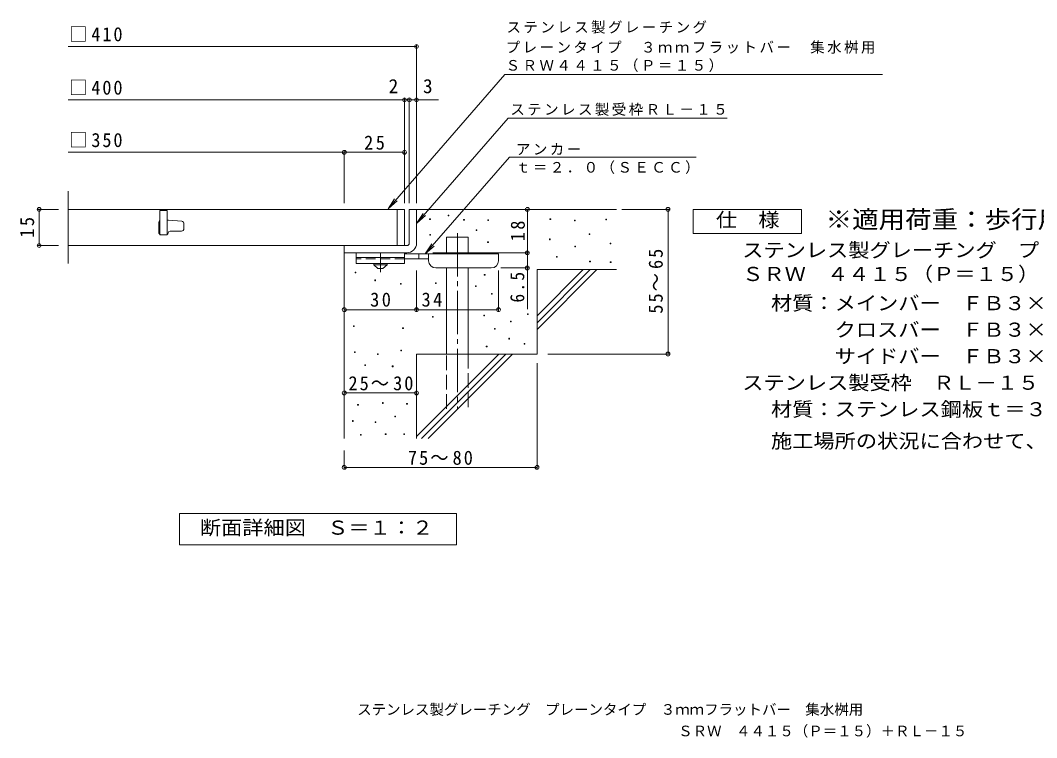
# Model space of a CAD drawing. Units: millimetres on the paper, enlarged 10 times, with parts at other scales. Extents: x -1557 to 1644, y -1368 to 1143.
# Drawn here: x -1557 to 552, y -1368 to 120 of the extents above; entities that cross this region are included whole.
import ezdxf
from ezdxf.enums import TextEntityAlignment as Align

# ---------------------------------------------------------------- set-up
doc = ezdxf.new("R2010")
doc.units = ezdxf.units.MM
doc.header["$LTSCALE"] = 10
doc.header["$PDMODE"] = 32
doc.header["$PDSIZE"] = 8
for name, pattern in [('CHAIN1', [8, 5, -1, 1, -1]), ('CHAIN2', [12, 9, -1, 1, -1]), ('DASHED2', [3, 2, -1]), ('DASHED3', [4, 3, -1])]:
    doc.linetypes.add(name, pattern=pattern)
for name, color, linetype, lineweight in [('D-0', 7, 'Continuous', 9), ('D-1', 2, 'Continuous', 9), ('D-2', 3, 'Continuous', 9), ('D-4', 7, 'Continuous', 9), ('D-5', 7, 'Continuous', 9), ('D-6', 6, 'Continuous', 9), ('D-9', 4, 'Continuous', 9)]:
    doc.layers.add(name, color=color, linetype=linetype, lineweight=lineweight)
doc.layers.add('F-5_F-5ﾚｲﾔ', color=7, linetype='Continuous')
doc.styles.add('ＭＳ ゴシック', font='')
doc.styles.get('ＭＳ ゴシック').set_extended_font_data('MS Gothic')

msp = doc.modelspace()

# ---------------------------------------------------------------- linework, layer by layer
at = {"layer": 'D-0'}
for points in [[(-707.59, -293), (-707.59, -291.5), (-706.09, -291.5), (-706.09, -293)], [(-669.2, -285.76), (-669.2, -284.26), (-667.71, -284.26), (-667.71, -285.76)], [(-637.07, -294.35), (-637.07, -292.85), (-635.57, -292.85), (-635.57, -294.35)], [(-587.13, -295.03), (-587.13, -293.53), (-585.63, -293.53), (-585.63, -295.03)], [(-457.87, -293), (-457.87, -291.5), (-456.37, -291.5), (-456.37, -293)], [(-407.12, -295.71), (-407.12, -294.21), (-405.62, -294.21), (-405.62, -295.71)], [(-342.15, -293.68), (-342.15, -292.18), (-340.65, -292.18), (-340.65, -293.68)], [(-610.82, -316.01), (-610.82, -314.51), (-609.32, -314.51), (-609.32, -316.01)], [(-707.43, -325.67), (-707.43, -324.17), (-705.93, -324.17), (-705.93, -325.67)], [(-459.23, -334.96), (-459.23, -333.46), (-457.73, -333.46), (-457.73, -334.96)], [(-376.92, -324.42), (-376.92, -322.92), (-375.42, -322.92), (-375.42, -324.42)], [(-587.19, -340.95), (-587.19, -339.45), (-585.69, -339.45), (-585.69, -340.95)], [(-406.44, -349.85), (-406.44, -348.35), (-404.94, -348.35), (-404.94, -349.85)], [(-333.37, -343.6), (-333.37, -342.1), (-331.87, -342.1), (-331.87, -343.6)], [(-444.27, -371.26), (-444.27, -369.76), (-442.77, -369.76), (-442.77, -371.26)], [(-375.64, -380.6), (-375.64, -379.1), (-374.14, -379.1), (-374.14, -380.6)], [(-332.72, -382.09), (-332.72, -380.59), (-331.22, -380.59), (-331.22, -382.09)], [(-861.93, -403.6), (-861.93, -402.1), (-860.43, -402.1), (-860.43, -403.6)], [(-821.58, -419.97), (-821.58, -418.47), (-820.08, -418.47), (-820.08, -419.97)], [(-594.2, -408.59), (-594.2, -407.09), (-592.7, -407.09), (-592.7, -408.59)], [(-768.29, -427.2), (-768.29, -425.7), (-766.79, -425.7), (-766.79, -427.2)], [(-695.69, -426.03), (-695.69, -424.53), (-694.19, -424.53), (-694.19, -426.03)], [(-612.22, -432.16), (-612.22, -430.66), (-610.72, -430.66), (-610.72, -432.16)], [(-579.51, -447.95), (-579.51, -446.45), (-578.01, -446.45), (-578.01, -447.95)], [(-701.94, -495.81), (-701.94, -494.31), (-700.44, -494.31), (-700.44, -495.81)], [(-594.99, -492.68), (-594.99, -491.18), (-593.49, -491.18), (-593.49, -492.68)], [(-539.85, -505.07), (-539.85, -503.57), (-538.35, -503.57), (-538.35, -505.07)], [(-504.61, -490.1), (-504.61, -488.6), (-503.11, -488.6), (-503.11, -490.1)], [(-865.87, -514.77), (-865.87, -513.26), (-864.37, -513.26), (-864.37, -514.77)], [(-763.59, -518.91), (-763.59, -517.41), (-762.09, -517.41), (-762.09, -518.91)], [(-573.02, -520.76), (-573.02, -519.26), (-571.52, -519.26), (-571.52, -520.76)], [(-543.23, -540.93), (-543.23, -539.43), (-541.73, -539.43), (-541.73, -540.93)], [(-863.46, -569.19), (-863.46, -567.69), (-861.96, -567.69), (-861.96, -569.19)], [(-767.15, -565.65), (-767.15, -564.14), (-765.65, -564.14), (-765.65, -565.65)], [(-590.02, -556.97), (-590.02, -555.47), (-588.52, -555.47), (-588.52, -556.97)], [(-511.38, -551.69), (-511.38, -550.18), (-509.88, -550.18), (-509.88, -551.69)], [(-815.93, -573.08), (-815.93, -571.58), (-814.43, -571.58), (-814.43, -573.08)], [(-842.02, -595.77), (-842.02, -594.27), (-840.52, -594.27), (-840.52, -595.77)], [(-785, -598.34), (-785, -596.84), (-783.5, -596.84), (-783.5, -598.34)], [(-805.21, -674.36), (-805.21, -672.86), (-803.71, -672.86), (-803.71, -674.36)], [(-856.98, -678.17), (-856.98, -676.67), (-855.48, -676.67), (-855.48, -678.17)], [(-755.34, -676.26), (-755.34, -674.76), (-753.85, -674.76), (-753.85, -676.26)], [(-867.64, -711.67), (-867.64, -710.17), (-866.14, -710.17), (-866.14, -711.67)], [(-820.44, -713.95), (-820.44, -712.45), (-818.94, -712.45), (-818.94, -713.95)], [(-780.09, -702.15), (-780.09, -700.65), (-778.59, -700.65), (-778.59, -702.15)], [(-799.5, -738.69), (-799.5, -737.19), (-798, -737.19), (-798, -738.69)], [(-761.44, -738.69), (-761.44, -737.19), (-759.94, -737.19), (-759.94, -738.69)], [(-851.27, -740.22), (-851.27, -738.72), (-849.77, -738.72), (-849.77, -740.22)]]:
    msp.add_lwpolyline(points, close=True, dxfattribs=at)
at = {"layer": 'D-1'}
for p, q in [((-749.72, -272.05), (-734.72, -272.05)), ((-749.72, -342.05), (-749.72, -272.05)), ((-734.72, -272.05), (-734.72, -342.05)), ((-884.73, -347.05), (-754.72, -347.05)), ((-884.72, -362.05), (-884.72, -347.05)), ((-754.72, -362.05), (-884.73, -362.05))]:
    msp.add_line(p, q, dxfattribs=at)
for radius, start, end in [(5, 270.02448, 0.01074), (20, 270, 0.00024), (5, 270, 0.0002)]:
    msp.add_arc((-754.72, -342.05), radius, start, end, dxfattribs=at)
at = {"layer": 'D-2'}
for p, q in [((-1457.39, -384.55), (-1457.39, -234.55)), ((-759.72, -272.05), (-1457.39, -272.05)), ((-774.72, -272.05), (-774.72, -347.05)), ((-759.72, -272.05), (-759.72, -347.05)), ((-1252.22, -274.55), (-1252.22, -324.55)), ((-1249.91, -294.55), (-1252.22, -294.55)), ((-1249.53, -294.57), (-1221.84, -296.7)), ((-1269.72, -299.55), (-1269.72, -319.55)), ((-1217.22, -312.05), (-1217.22, -301.68)), ((-1267.22, -324.55), (-1252.22, -324.55)), ((-1245.97, -317.05), (-1222.22, -317.05)), ((-759.72, -347.05), (-1457.39, -347.05))]:
    msp.add_line(p, q, dxfattribs=at)
msp.add_lwpolyline([(-1252.22, -274.55), (-1267.22, -274.55), (-1267.22, -324.55)], dxfattribs=at)
for centre, radius, start, end in [((-1249.91, -299.55), 5, 85.60144, 89.99998), ((-1264.72, -299.55), 5, 120.0009, 180), ((-1222.22, -312.05), 5, 270, 0), ((-1222.22, -301.68), 5, 0, 85.60141), ((-1264.72, -319.55), 5, 180, 270), ((-1253.47, -320.8), 3.75, 270, 0), ((-1245.97, -320.8), 3.75, 90, 180)]:
    msp.add_arc(centre, radius, start, end, dxfattribs=at)
at = {"layer": 'D-4'}
for p, q in [((-1457.39, 65.82), (-734.72, 65.82)), ((-734.72, -259.09), (-734.72, 68.82)), ((-759.72, -259.09), (-759.72, -41.88)), ((-749.72, -259.09), (-749.72, -41.88)), ((-1457.39, -44.88), (-689.03, -44.88)), ((-884.72, -259.09), (-884.72, -150.63)), ((-1520.79, -272.05), (-1477.39, -272.05)), ((-1517.79, -272.05), (-1517.79, -347.05)), ((-504.76, -272.05), (-504.76, -362.05)), ((-308.69, -272.05), (-210.03, -272.05)), ((-213.03, -572.05), (-213.03, -272.05)), ((-1520.79, -347.05), (-1477.39, -347.05)), ((-700.72, -362.05), (-501.76, -362.05)), ((-504.76, -362.05), (-504.76, -478.8)), ((-734.72, -483.15), (-734.72, -398.55)), ((-564.72, -483.15), (-564.72, -398.55)), ((-501.76, -393.55), (-559.72, -393.55)), ((-462.48, -572.05), (-210.03, -572.05)), ((-484.72, -591.19), (-484.72, -810.13)), ((-884.72, -652.67), (-734.72, -652.67)), ((-884.72, -772.05), (-884.72, -810.13)), ((-884.72, -807.13), (-484.72, -807.13))]:
    msp.add_line(p, q, dxfattribs=at)
for points in [[(-1457.39, -153.63), (-884.72, -153.63), (-759.72, -153.63)], [(-884.72, -480.15), (-734.72, -480.15), (-564.72, -480.15)]]:
    msp.add_lwpolyline(points, dxfattribs=at)
for p in [(-734.72, 65.82), (-759.72, -44.88), (-749.72, -44.88), (-734.72, -44.88), (-884.72, -153.63), (-759.72, -153.63), (-1517.79, -272.05), (-504.76, -272.05), (-213.03, -272.05), (-1517.79, -347.05), (-504.76, -362.05), (-504.76, -393.55), (-884.72, -480.15), (-734.72, -480.15), (-564.72, -480.15), (-213.03, -572.05), (-884.72, -652.67), (-734.72, -652.67), (-884.72, -807.13), (-484.72, -807.13)]:
    msp.add_point(p, dxfattribs=at)
at = {"layer": 'D-5'}
for p, q in [((-551.46, 7.7), (-793.96, -270.92)), ((-544.63, -82.81), (-734.72, -301.21)), ((-544.63, -82.81), (-90.03, -82.81)), ((-542.05, -164), (-716.6, -364.55)), ((-542.05, -164), (-154.67, -164)), ((-793.96, -270.92), (-780.14, -250.08)), ((-793.96, -270.92), (-775.22, -254.36)), ((-734.72, -301.21), (-720.91, -280.38)), ((-734.72, -301.21), (-715.99, -284.66)), ((-716.6, -364.55), (-702.79, -343.71)), ((-716.6, -364.55), (-697.87, -347.99))]:
    msp.add_line(p, q, dxfattribs=at)
msp.add_lwpolyline([(-551.46, 7.7), (-34.61, 7.7), (232.25, 7.7)], dxfattribs=at)
for points in [[(-161.15, -322.05), (-161.15, -272.05), (63.85, -272.05), (63.85, -322.05)], [(-1226.71, -967.99), (-1226.71, -902.99), (-651.71, -902.99), (-651.71, -967.99)]]:
    msp.add_lwpolyline(points, close=True, dxfattribs=at)
at = {"layer": 'D-6'}
for p, q in [((-734.72, -272.05), (-319.72, -272.05)), ((-672.43, -329.55), (-627.43, -329.55)), ((-672.43, -364.55), (-672.43, -329.55)), ((-627.43, -364.55), (-627.43, -329.55)), ((-884.72, -362.05), (-884.72, -747.05)), ((-672.43, -572.05), (-672.43, -393.55)), ((-627.43, -572.05), (-627.43, -393.55)), ((-484.72, -397.05), (-319.72, -397.05)), ((-484.72, -397.05), (-484.72, -572.05)), ((-484.72, -493.06), (-388.71, -397.05)), ((-484.72, -507.2), (-374.57, -397.05)), ((-484.72, -521.34), (-360.43, -397.05)), ((-734.72, -572.05), (-734.72, -747.05)), ((-734.72, -572.05), (-484.72, -572.05)), ((-734.72, -743.06), (-563.71, -572.05)), ((-724.57, -747.05), (-549.57, -572.05)), ((-710.43, -747.05), (-535.43, -572.05))]:
    msp.add_line(p, q, dxfattribs=at)
at = {"layer": 'D-6', "linetype": 'CHAIN2'}
msp.add_line((-649.93, -321.09), (-649.93, -685.38), dxfattribs=at)
at = {"layer": 'D-6', "linetype": 'DASHED3'}
for p, q in [((-672.43, -685.38), (-672.43, -572.05)), ((-627.43, -572.05), (-627.43, -685.38))]:
    msp.add_line(p, q, dxfattribs=at)
at = {"layer": 'D-9', "color": 3}
for p, q in [((-859.72, -362.05), (-859.72, -384.55)), ((-759.72, -362.05), (-859.72, -362.05)), ((-759.72, -372.05), (-859.72, -372.05)), ((-759.72, -362.05), (-759.72, -384.55)), ((-759.72, -384.55), (-859.72, -384.55))]:
    msp.add_line(p, q, dxfattribs=at)
at = {"layer": 'D-9', "color": 3, "linetype": 'DASHED2'}
msp.add_line((-759.72, -374.55), (-859.72, -374.55), dxfattribs=at)
at = {"layer": 'D-9', "linetype": 'CHAIN1'}
msp.add_line((-809.72, -402.29), (-809.72, -362.05), dxfattribs=at)
at = {"layer": 'D-9'}
for p, q in [((-564.72, -364.55), (-759.72, -364.55)), ((-709.69, -374.55), (-759.72, -374.55)), ((-729.72, -374.55), (-729.72, -364.55)), ((-709.72, -378.55), (-709.72, -364.55)), ((-564.72, -378.55), (-564.72, -364.55)), ((-694.72, -393.55), (-579.72, -393.55))]:
    msp.add_line(p, q, dxfattribs=at)
at = {"layer": 'D-9', "color": 2}
for p, q in [((-823.47, -387.05), (-823.47, -384.55)), ((-823.47, -387.05), (-814.72, -394.55)), ((-823.47, -387.05), (-795.97, -387.05)), ((-814.72, -394.55), (-804.72, -394.55)), ((-804.72, -394.55), (-795.97, -387.05)), ((-795.97, -387.05), (-795.97, -384.55))]:
    msp.add_line(p, q, dxfattribs=at)
at = {"layer": 'D-9'}
for centre, start, end in [((-694.72, -378.55), 180, 270), ((-579.72, -378.55), 270, 0)]:
    msp.add_arc(centre, 15, start, end, dxfattribs=at)

# ---------------------------------------------------------------- texts
at = {"layer": 'D-4', "color": 2, "style": 'ＭＳ ゴシック'}
for s, p in [('2', (-792.66, -39.88)), ('3', (-721.42, -39.88))]:
    msp.add_text(s, height=29.33, dxfattribs=at).set_placement(p, align=Align.BOTTOM_LEFT)
at = {"layer": 'D-4', "color": 2, "char_height": 29.33, "attachment_point": 7, "style": 'ＭＳ ゴシック'}
for s, insert in [('\\T1.21;\\W0.95;□410', (-1455.52, 75.82)), ('\\T1.21;\\W0.95;□400', (-1455.52, -34.88)), ('\\T1.21;\\W0.95;□350', (-1455.52, -143.63)), ('\\T1.27;\\W0.95;25', (-843.47, -148.63)), ('\\T1.27;\\W0.95;30', (-830.97, -474.15)), ('\\T1.27;\\W0.95;34', (-724.35, -474.15)), ('\\T1.22;\\W0.95;25～30', (-875.97, -647.67)), ('\\T1.22;\\W0.95;75～80', (-752.59, -802.13))]:
    msp.add_mtext(s, dxfattribs=dict(at, insert=insert))
at = {"layer": 'D-4', "color": 2, "char_height": 29.33, "attachment_point": 7, "rotation": 90, "style": 'ＭＳ ゴシック'}
for s, insert in [('\\T1.27;\\W0.95;15', (-1527.79, -330.8)), ('\\T1.27;\\W0.95;18', (-509.76, -338.3)), ('\\T1.22;\\W0.95;55～65', (-223.56, -488.3)), ('\\T1.27;\\W0.9;6.5', (-510.76, -465.24))]:
    msp.add_mtext(s, dxfattribs=dict(at, insert=insert))
at = {"layer": 'D-5', "color": 3, "style": 'ＭＳ ゴシック', "width": 1.1}
msp.add_text('※適用荷重：歩行用', height=36.66, dxfattribs=at).set_placement((113.85, -322.05), align=Align.BOTTOM_LEFT)
at = {"layer": 'D-5', "color": 2, "style": 'ＭＳ ゴシック', "width": 1.1}
for s, p in [('仕\u3000様', (-113.65, -317.05)), ('ステンレス製グレーチング\u3000プレーンタイプ\u3000３ｍｍフラットバー\u3000集水桝用', (-59.06, -379.97)), ('ＳＲＷ\u3000４４１５（Ｐ＝１５）', (-59.06, -429.43)), ('材質：メインバー\u3000ＦＢ３×１５（ＳＵＳ３０４）', (0.65, -489.97)), ('\u3000\u3000\u3000クロスバー\u3000ＦＢ３×１０（ＳＵＳ３０４）', (0.65, -544.97)), ('\u3000\u3000\u3000サイドバー\u3000ＦＢ３×１５（ＳＵＳ３０４）', (0.65, -599.97)), ('ステンレス製受枠\u3000ＲＬ－１５（四方枠）', (-59.06, -654.97)), ('材質：ステンレス鋼板ｔ＝３．０（ＳＵＳ３０４）', (0.65, -709.97)), ('施工場所の状況に合わせて、アンカーをプライヤー等で折り曲げてご使用ください。', (0.65, -775.81)), ('断面詳細図\u3000Ｓ＝１：２', (-1184.21, -955.49))]:
    msp.add_text(s, height=29.33, dxfattribs=at).set_placement(p, align=Align.BOTTOM_LEFT)
at = {"layer": 'D-5', "char_height": 21.99, "attachment_point": 7, "style": 'ＭＳ ゴシック'}
for s, insert in [('\\T1.17;ステンレス製グレーチング', (-548.14, 92.37)), ('\\T1.17;プレーンタイプ\u3000３ｍｍフラットバー\u3000集水桝用', (-549.7, 50.71)), ('\\T1.17;ＳＲＷ４４１５（Ｐ＝１５）', (-549.91, 12.85)), ('\\T1.17;ステンレス製受枠ＲＬ－１５', (-540.24, -78.05)), ('\\T1.17;アンカー', (-528.41, -159.34)), ('\\T1.17;ｔ＝２．０（ＳＥＣＣ）', (-528.41, -198.66))]:
    msp.add_mtext(s, dxfattribs=dict(at, insert=insert))
at = {"layer": 'F-5_F-5ﾚｲﾔ', "style": 'ＭＳ ゴシック'}
for s, p in [('ステンレス製グレーチング\u3000プレーンタイプ\u3000３ｍｍフラットバー\u3000集水桝用', (-857.9, -1326.74)), ('ＳＲＷ\u3000４４１５（Ｐ＝１５）＋ＲＬ－１５', (-191.95, -1371.36))]:
    msp.add_text(s, height=21.99, dxfattribs=at).set_placement(p, align=Align.BOTTOM_LEFT)

doc.saveas('drawing.dxf')
